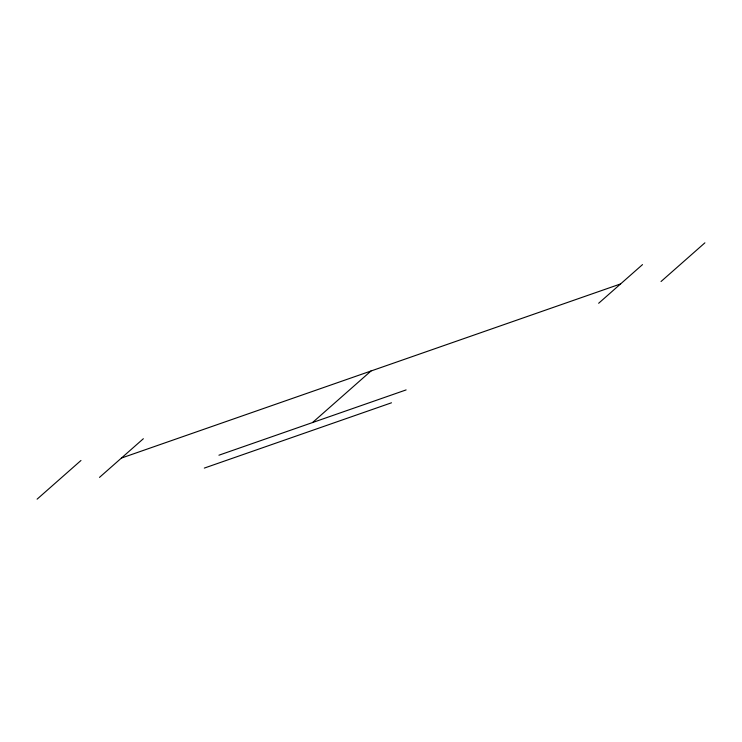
<?xml version="1.0" encoding="UTF-8"?>
<svg xmlns="http://www.w3.org/2000/svg" width="742" height="742" viewBox="0 0 742 742"><rect width="100%" height="100%" fill="white"/><g stroke="black" fill="none" stroke-linecap="round" stroke-linejoin="round"><path stroke-width="1.11" d="M37.1 499.162L80.961 460.494M99.493 477.394L143.354 438.726M312.521 422.56L371 371M598.646 303.274L642.507 264.606M661.039 281.506L704.9 242.838M121.419 458.064L620.581 283.936M218.927 455.208L406.115 389.912M204.31 468.091L391.498 402.795"/></g></svg>
